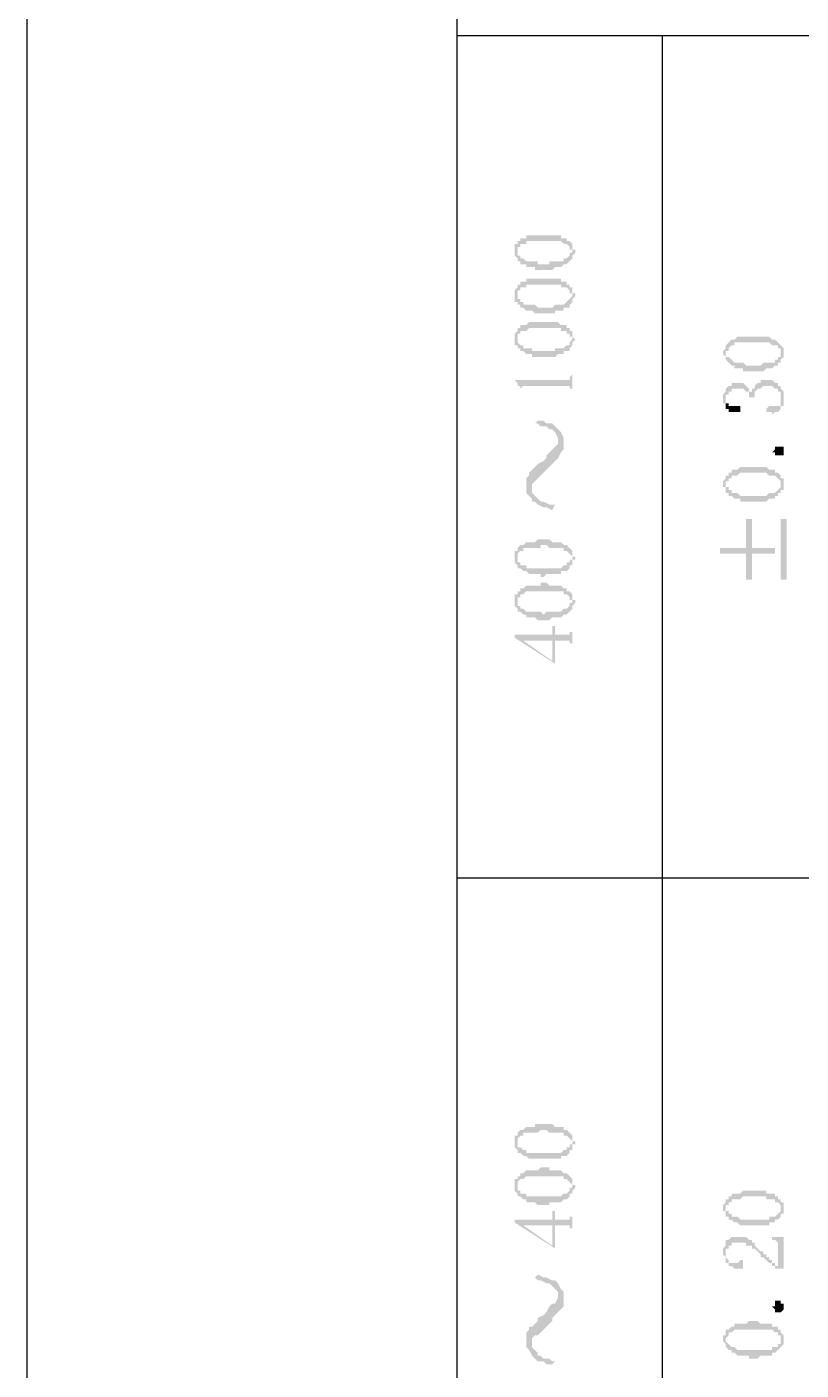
# Model space of a CAD drawing. Header units: millimetres. Extents: x 1167 to 2269, y 1197 to 1555.
# Drawn here: x 1409.28 to 1421.36, y 1356.03 to 1376.97 of the extents above; entities that cross this region are included whole.
import ezdxf

# ---------------------------------------------------------------- set-up
doc = ezdxf.new("R2010")
doc.units = ezdxf.units.MM

msp = doc.modelspace()

# ---------------------------------------------------------------- hatches: boundary and pattern name
at = {"transparency": 33554559}
for points in [[(1416.88561, 1373.45033), (1416.88561, 1373.40519), (1416.88561, 1373.40519), (1416.93074, 1373.36006), (1416.93074, 1373.49546), (1416.93074, 1373.54059), (1416.97587, 1373.54059), (1416.97587, 1373.58572), (1417.06614, 1373.58572), (1417.06614, 1373.63085), (1417.60772, 1373.63085), (1417.65286, 1373.58572), (1417.69799, 1373.58572), (1417.74312, 1373.54059), (1417.74312, 1373.49546), (1417.78825, 1373.49546), (1417.78825, 1373.45033), (1417.78825, 1373.58572), (1417.74312, 1373.63085), (1417.69799, 1373.63085), (1417.69799, 1373.67599), (1417.60772, 1373.67599), (1417.60772, 1373.72112), (1417.06614, 1373.72112), (1417.06614, 1373.67599), (1416.97587, 1373.67599), (1416.97587, 1373.63085), (1416.93074, 1373.63085), (1416.93074, 1373.58572), (1416.88561, 1373.58572), (1416.88561, 1373.54059), (1416.88561, 1373.49546)], [(1416.93074, 1373.36006), (1416.93074, 1373.31493), (1416.97587, 1373.31493), (1416.97587, 1373.2698), (1417.06614, 1373.2698), (1417.06614, 1373.22466), (1417.20154, 1373.22466), (1417.20154, 1373.17953), (1417.47233, 1373.17953), (1417.51746, 1373.22466), (1417.60772, 1373.22466), (1417.65286, 1373.2698), (1417.69799, 1373.2698), (1417.74312, 1373.31493), (1417.74312, 1373.31493), (1417.78825, 1373.36006), (1417.78825, 1373.40519), (1417.78825, 1373.40519), (1417.83339, 1373.45033), (1417.83339, 1373.49546), (1417.78825, 1373.49546), (1417.78825, 1373.54059), (1417.78825, 1373.58572), (1417.78825, 1373.45033), (1417.74312, 1373.45033), (1417.74312, 1373.40519), (1417.74312, 1373.40519), (1417.69799, 1373.36006), (1417.65286, 1373.36006), (1417.65286, 1373.31493), (1417.4272, 1373.31493), (1417.4272, 1373.2698), (1417.24667, 1373.2698), (1417.24667, 1373.31493), (1417.06614, 1373.31493), (1417.02101, 1373.36006), (1416.97587, 1373.36006), (1416.97587, 1373.40519), (1416.93074, 1373.40519), (1416.93074, 1373.45033), (1416.93074, 1373.45033)], [(1416.88561, 1372.77334), (1416.88561, 1372.68308), (1416.93074, 1372.68308), (1416.93074, 1372.77334), (1416.93074, 1372.81848), (1416.93074, 1372.86361), (1416.97587, 1372.86361), (1416.97587, 1372.90874), (1417.06614, 1372.90874), (1417.06614, 1372.95387), (1417.60772, 1372.95387), (1417.60772, 1372.90874), (1417.69799, 1372.90874), (1417.74312, 1372.86361), (1417.74312, 1372.81848), (1417.78825, 1372.81848), (1417.78825, 1372.77334), (1417.78825, 1372.90874), (1417.74312, 1372.90874), (1417.74312, 1372.95387), (1417.69799, 1372.95387), (1417.69799, 1372.999), (1417.60772, 1372.999), (1417.60772, 1373.04414), (1417.06614, 1373.04414), (1417.06614, 1372.999), (1416.97587, 1372.999), (1416.97587, 1372.95387), (1416.93074, 1372.95387), (1416.93074, 1372.90874), (1416.93074, 1372.90874), (1416.88561, 1372.86361), (1416.88561, 1372.81848), (1416.88561, 1372.81848)], [(1416.93074, 1372.68308), (1416.93074, 1372.63795), (1416.97587, 1372.63795), (1416.97587, 1372.59281), (1417.02101, 1372.59281), (1417.06614, 1372.54768), (1417.1564, 1372.54768), (1417.20154, 1372.50255), (1417.51746, 1372.50255), (1417.51746, 1372.54768), (1417.65286, 1372.54768), (1417.65286, 1372.59281), (1417.74312, 1372.59281), (1417.74312, 1372.63795), (1417.74312, 1372.63795), (1417.78825, 1372.68308), (1417.78825, 1372.72821), (1417.78825, 1372.72821), (1417.83339, 1372.77334), (1417.83339, 1372.81848), (1417.78825, 1372.81848), (1417.78825, 1372.86361), (1417.78825, 1372.90874), (1417.78825, 1372.77334), (1417.78825, 1372.77334), (1417.74312, 1372.72821), (1417.74312, 1372.72821), (1417.69799, 1372.68308), (1417.69799, 1372.68308), (1417.65286, 1372.63795), (1417.51746, 1372.63795), (1417.47233, 1372.59281), (1417.24667, 1372.59281), (1417.20154, 1372.63795), (1417.02101, 1372.63795), (1417.02101, 1372.68308), (1416.97587, 1372.68308), (1416.97587, 1372.72821), (1416.93074, 1372.72821), (1416.93074, 1372.77334), (1416.93074, 1372.77334)], [(1416.88561, 1372.09636), (1416.88561, 1372.05123), (1416.88561, 1372.0061), (1416.93074, 1372.0061), (1416.93074, 1371.96096), (1416.93074, 1372.09636), (1416.93074, 1372.14149), (1416.93074, 1372.18662), (1416.97587, 1372.18662), (1416.97587, 1372.23176), (1417.06614, 1372.23176), (1417.11127, 1372.27689), (1417.60772, 1372.27689), (1417.60772, 1372.23176), (1417.69799, 1372.23176), (1417.69799, 1372.18662), (1417.74312, 1372.18662), (1417.74312, 1372.14149), (1417.78825, 1372.14149), (1417.78825, 1372.09636), (1417.78825, 1372.23176), (1417.74312, 1372.23176), (1417.74312, 1372.27689), (1417.69799, 1372.27689), (1417.69799, 1372.32202), (1417.60772, 1372.32202), (1417.56259, 1372.36715), (1417.11127, 1372.36715), (1417.06614, 1372.32202), (1416.97587, 1372.32202), (1416.97587, 1372.27689), (1416.93074, 1372.27689), (1416.93074, 1372.23176), (1416.93074, 1372.23176), (1416.88561, 1372.18662), (1416.88561, 1372.14149), (1416.88561, 1372.14149)], [(1416.93074, 1371.96096), (1416.97587, 1371.96096), (1416.97587, 1371.91583), (1417.02101, 1371.91583), (1417.06614, 1371.8707), (1417.1564, 1371.8707), (1417.1564, 1371.82557), (1417.51746, 1371.82557), (1417.56259, 1371.8707), (1417.65286, 1371.8707), (1417.65286, 1371.91583), (1417.74312, 1371.91583), (1417.74312, 1371.96096), (1417.74312, 1371.96096), (1417.78825, 1372.0061), (1417.78825, 1372.05123), (1417.78825, 1372.05123), (1417.83339, 1372.09636), (1417.83339, 1372.09636), (1417.78825, 1372.14149), (1417.78825, 1372.18662), (1417.78825, 1372.23176), (1417.78825, 1372.09636), (1417.78825, 1372.09636), (1417.74312, 1372.05123), (1417.74312, 1372.0061), (1417.69799, 1372.0061), (1417.65286, 1371.96096), (1417.51746, 1371.96096), (1417.51746, 1371.91583), (1417.1564, 1371.91583), (1417.1564, 1371.96096), (1417.02101, 1371.96096), (1417.02101, 1372.0061), (1416.97587, 1372.0061), (1416.93074, 1372.05123), (1416.93074, 1372.09636), (1416.93074, 1372.09636)], [(1420.13513, 1371.8707), (1420.13513, 1371.8707), (1420.18026, 1371.82557), (1420.18026, 1371.78044), (1420.18026, 1371.8707), (1420.18026, 1371.91583), (1420.22539, 1371.91583), (1420.22539, 1371.96096), (1420.22539, 1371.96096), (1420.27052, 1372.0061), (1420.31566, 1372.0061), (1420.31566, 1372.05123), (1420.85724, 1372.05123), (1420.90237, 1372.0061), (1420.99264, 1372.0061), (1420.99264, 1371.96096), (1421.03777, 1371.96096), (1421.03777, 1371.91583), (1421.03777, 1371.8707), (1421.03777, 1372.0061), (1421.03777, 1372.0061), (1420.99264, 1372.05123), (1420.99264, 1372.05123), (1420.94751, 1372.09636), (1420.90237, 1372.09636), (1420.85724, 1372.14149), (1420.36079, 1372.14149), (1420.31566, 1372.09636), (1420.27052, 1372.09636), (1420.22539, 1372.05123), (1420.22539, 1372.05123), (1420.18026, 1372.0061), (1420.18026, 1371.96096), (1420.18026, 1371.96096), (1420.13513, 1371.91583), (1420.13513, 1371.91583)], [(1420.18026, 1371.78044), (1420.22539, 1371.7353), (1420.22539, 1371.7353), (1420.27052, 1371.69017), (1420.31566, 1371.69017), (1420.31566, 1371.64504), (1420.45105, 1371.64504), (1420.45105, 1371.59991), (1420.76698, 1371.59991), (1420.81211, 1371.64504), (1420.90237, 1371.64504), (1420.94751, 1371.69017), (1420.99264, 1371.69017), (1420.99264, 1371.7353), (1421.03777, 1371.7353), (1421.03777, 1371.78044), (1421.03777, 1371.78044), (1421.0829, 1371.82557), (1421.0829, 1371.8707), (1421.0829, 1371.91583), (1421.0829, 1371.96096), (1421.0829, 1371.96096), (1421.03777, 1372.0061), (1421.03777, 1371.8707), (1421.03777, 1371.82557), (1420.99264, 1371.82557), (1420.99264, 1371.78044), (1420.94751, 1371.78044), (1420.94751, 1371.7353), (1420.76698, 1371.7353), (1420.72184, 1371.69017), (1420.49618, 1371.69017), (1420.45105, 1371.7353), (1420.31566, 1371.7353), (1420.27052, 1371.78044), (1420.27052, 1371.78044), (1420.22539, 1371.82557), (1420.18026, 1371.82557), (1420.18026, 1371.8707), (1420.18026, 1371.8707)], [(1416.88561, 1371.46451), (1416.88561, 1371.46451), (1416.93074, 1371.41938), (1416.93074, 1371.37425), (1416.97587, 1371.37425), (1416.97587, 1371.32911), (1416.97587, 1371.23885), (1416.97587, 1371.32911), (1417.02101, 1371.37425), (1417.74312, 1371.37425), (1417.74312, 1371.32911), (1417.78825, 1371.32911), (1417.78825, 1371.23885), (1417.78825, 1371.64504), (1417.78825, 1371.55477), (1417.78825, 1371.55477), (1417.74312, 1371.50964), (1417.74312, 1371.46451), (1417.69799, 1371.46451)], [(1420.13513, 1371.19372), (1420.13513, 1371.10345), (1420.18026, 1371.10345), (1420.18026, 1371.05832), (1420.18026, 1371.19372), (1420.18026, 1371.23885), (1420.22539, 1371.23885), (1420.22539, 1371.28398), (1420.27052, 1371.28398), (1420.27052, 1371.32911), (1420.45105, 1371.32911), (1420.49618, 1371.28398), (1420.54132, 1371.28398), (1420.54132, 1371.23885), (1420.54132, 1371.19372), (1420.58645, 1371.19372), (1420.58645, 1371.10345), (1420.58645, 1371.19372), (1420.63158, 1371.19372), (1420.63158, 1371.23885), (1420.63158, 1371.28398), (1420.63158, 1371.28398), (1420.67671, 1371.32911), (1420.72184, 1371.32911), (1420.76698, 1371.37425), (1420.90237, 1371.37425), (1420.94751, 1371.32911), (1420.99264, 1371.32911), (1420.99264, 1371.28398), (1421.03777, 1371.28398), (1421.03777, 1371.23885), (1421.03777, 1371.14858), (1421.03777, 1371.32911), (1421.03777, 1371.37425), (1420.99264, 1371.37425), (1420.99264, 1371.41938), (1420.94751, 1371.41938), (1420.90237, 1371.46451), (1420.72184, 1371.46451), (1420.72184, 1371.41938), (1420.67671, 1371.41938), (1420.63158, 1371.37425), (1420.63158, 1371.32911), (1420.58645, 1371.32911), (1420.58645, 1371.23885), (1420.58645, 1371.28398), (1420.54132, 1371.28398), (1420.54132, 1371.32911), (1420.54132, 1371.32911), (1420.49618, 1371.37425), (1420.49618, 1371.37425), (1420.45105, 1371.41938), (1420.27052, 1371.41938), (1420.27052, 1371.37425), (1420.22539, 1371.37425), (1420.18026, 1371.32911), (1420.18026, 1371.28398), (1420.18026, 1371.28398), (1420.13513, 1371.23885), (1420.13513, 1371.23885)], [(1420.81211, 1371.01319), (1420.81211, 1370.96806), (1420.90237, 1370.96806), (1420.90237, 1370.92292), (1420.90237, 1370.92292), (1420.94751, 1370.96806), (1420.99264, 1370.96806), (1421.03777, 1371.01319), (1421.03777, 1371.05832), (1421.0829, 1371.05832), (1421.0829, 1371.10345), (1421.0829, 1371.19372), (1421.0829, 1371.23885), (1421.0829, 1371.28398), (1421.0829, 1371.28398), (1421.03777, 1371.32911), (1421.03777, 1371.14858), (1421.03777, 1371.05832), (1420.85724, 1371.05832)], [(1420.18026, 1371.05832), (1420.18026, 1371.01319), (1420.22539, 1371.01319), (1420.22539, 1370.96806), (1420.40592, 1370.96806), (1420.40592, 1371.01319), (1420.40592, 1371.05832), (1420.22539, 1371.05832), (1420.22539, 1371.10345), (1420.18026, 1371.10345), (1420.18026, 1371.14858), (1420.18026, 1371.14858)], [(1417.20154, 1370.78753), (1417.24667, 1370.78753), (1417.2918, 1370.7424), (1417.38206, 1370.7424), (1417.4272, 1370.69726), (1417.47233, 1370.69726), (1417.51746, 1370.65213), (1417.56259, 1370.56187), (1417.56259, 1370.24594), (1417.56259, 1370.24594), (1417.60772, 1370.33621), (1417.65286, 1370.38134), (1417.65286, 1370.56187), (1417.60772, 1370.65213), (1417.56259, 1370.69726), (1417.56259, 1370.69726), (1417.51746, 1370.7424), (1417.47233, 1370.78753), (1417.38206, 1370.78753), (1417.33693, 1370.83266), (1417.24667, 1370.83266)], [(1417.06614, 1369.79462), (1417.06614, 1369.70436), (1417.11127, 1369.65922), (1417.1564, 1369.61409), (1417.1564, 1369.79462), (1417.1564, 1369.83975), (1417.20154, 1369.88488), (1417.24667, 1369.93002), (1417.2918, 1369.97515), (1417.33693, 1370.02028), (1417.38206, 1370.06541), (1417.4272, 1370.11054), (1417.47233, 1370.15568), (1417.47233, 1370.15568), (1417.51746, 1370.20081), (1417.56259, 1370.24594), (1417.56259, 1370.51673), (1417.56259, 1370.4716), (1417.51746, 1370.42647), (1417.47233, 1370.38134), (1417.4272, 1370.33621), (1417.38206, 1370.29107), (1417.38206, 1370.24594), (1417.33693, 1370.20081), (1417.24667, 1370.15568), (1417.24667, 1370.15568), (1417.20154, 1370.11054), (1417.1564, 1370.06541), (1417.11127, 1370.02028), (1417.11127, 1369.97515), (1417.06614, 1369.93002), (1417.06614, 1369.88488)], [(1421.0829, 1370.33621), (1421.0829, 1370.29107), (1420.94751, 1370.29107), (1420.94751, 1370.33621), (1420.90237, 1370.33621), (1420.94751, 1370.38134), (1420.94751, 1370.42647), (1421.0829, 1370.42647), (1421.0829, 1370.38134), (1421.0829, 1370.33621)], [(1420.13513, 1369.83975), (1420.13513, 1369.79462), (1420.18026, 1369.79462), (1420.18026, 1369.74949), (1420.18026, 1369.70436), (1420.18026, 1369.83975), (1420.18026, 1369.88488), (1420.22539, 1369.88488), (1420.22539, 1369.93002), (1420.27052, 1369.93002), (1420.27052, 1369.97515), (1420.36079, 1369.97515), (1420.40592, 1370.02028), (1420.81211, 1370.02028), (1420.85724, 1369.97515), (1420.94751, 1369.97515), (1420.99264, 1369.93002), (1420.99264, 1369.93002), (1421.03777, 1369.88488), (1421.03777, 1369.83975), (1421.03777, 1369.97515), (1421.03777, 1369.97515), (1420.99264, 1370.02028), (1420.94751, 1370.02028), (1420.94751, 1370.06541), (1420.85724, 1370.06541), (1420.81211, 1370.11054), (1420.40592, 1370.11054), (1420.36079, 1370.06541), (1420.27052, 1370.06541), (1420.27052, 1370.02028), (1420.22539, 1370.02028), (1420.22539, 1369.97515), (1420.18026, 1369.97515), (1420.18026, 1369.93002), (1420.18026, 1369.93002), (1420.13513, 1369.88488), (1420.13513, 1369.88488)], [(1417.1564, 1369.61409), (1417.1564, 1369.56896), (1417.20154, 1369.56896), (1417.24667, 1369.52383), (1417.33693, 1369.47869), (1417.38206, 1369.47869), (1417.47233, 1369.43356), (1417.51746, 1369.52383), (1417.4272, 1369.52383), (1417.33693, 1369.56896), (1417.2918, 1369.56896), (1417.24667, 1369.61409), (1417.24667, 1369.61409), (1417.20154, 1369.65922), (1417.1564, 1369.70436), (1417.1564, 1369.79462)], [(1420.18026, 1369.70436), (1420.22539, 1369.70436), (1420.22539, 1369.65922), (1420.27052, 1369.65922), (1420.31566, 1369.61409), (1420.40592, 1369.61409), (1420.40592, 1369.56896), (1420.81211, 1369.56896), (1420.85724, 1369.61409), (1420.94751, 1369.61409), (1420.94751, 1369.65922), (1420.99264, 1369.65922), (1420.99264, 1369.70436), (1421.03777, 1369.70436), (1421.03777, 1369.74949), (1421.0829, 1369.74949), (1421.0829, 1369.79462), (1421.0829, 1369.83975), (1421.0829, 1369.88488), (1421.0829, 1369.93002), (1421.03777, 1369.93002), (1421.03777, 1369.97515), (1421.03777, 1369.83975), (1421.03777, 1369.79462), (1421.03777, 1369.79462), (1420.99264, 1369.74949), (1420.99264, 1369.74949), (1420.94751, 1369.70436), (1420.85724, 1369.70436), (1420.81211, 1369.65922), (1420.40592, 1369.65922), (1420.36079, 1369.70436), (1420.27052, 1369.70436), (1420.27052, 1369.74949), (1420.22539, 1369.74949), (1420.22539, 1369.79462), (1420.18026, 1369.79462), (1420.18026, 1369.83975), (1420.18026, 1369.83975)], [(1420.08999, 1368.84684), (1420.08999, 1368.75658), (1420.49618, 1368.75658), (1420.49618, 1368.35039), (1420.58645, 1368.35039), (1420.58645, 1368.75658), (1420.94751, 1368.75658), (1420.94751, 1368.84684), (1420.58645, 1368.84684), (1420.58645, 1369.29817), (1420.49618, 1369.29817), (1420.49618, 1368.84684)], [(1421.12803, 1368.35039), (1421.12803, 1369.29817), (1421.03777, 1369.29817), (1421.03777, 1368.35039)], [(1416.88561, 1368.71145), (1416.88561, 1368.66632), (1416.88561, 1368.62118), (1416.88561, 1368.62118), (1416.93074, 1368.57605), (1416.93074, 1368.71145), (1416.93074, 1368.75658), (1416.93074, 1368.75658), (1416.97587, 1368.80171), (1417.02101, 1368.80171), (1417.02101, 1368.84684), (1417.2918, 1368.84684), (1417.2918, 1368.89198), (1417.38206, 1368.89198), (1417.4272, 1368.84684), (1417.65286, 1368.84684), (1417.65286, 1368.80171), (1417.69799, 1368.80171), (1417.74312, 1368.75658), (1417.74312, 1368.75658), (1417.78825, 1368.71145), (1417.78825, 1368.80171), (1417.74312, 1368.84684), (1417.74312, 1368.84684), (1417.69799, 1368.89198), (1417.65286, 1368.89198), (1417.60772, 1368.93711), (1417.47233, 1368.93711), (1417.4272, 1368.98224), (1417.24667, 1368.98224), (1417.20154, 1368.93711), (1417.06614, 1368.93711), (1417.02101, 1368.89198), (1416.97587, 1368.89198), (1416.93074, 1368.84684), (1416.93074, 1368.80171), (1416.88561, 1368.80171), (1416.88561, 1368.75658)], [(1416.93074, 1368.57605), (1416.93074, 1368.53092), (1416.97587, 1368.53092), (1417.02101, 1368.48579), (1417.06614, 1368.48579), (1417.11127, 1368.44065), (1417.2918, 1368.44065), (1417.2918, 1368.39552), (1417.33693, 1368.39552), (1417.38206, 1368.44065), (1417.60772, 1368.44065), (1417.60772, 1368.48579), (1417.69799, 1368.48579), (1417.74312, 1368.53092), (1417.74312, 1368.57605), (1417.78825, 1368.57605), (1417.78825, 1368.62118), (1417.78825, 1368.66632), (1417.83339, 1368.66632), (1417.83339, 1368.71145), (1417.78825, 1368.71145), (1417.78825, 1368.75658), (1417.78825, 1368.80171), (1417.78825, 1368.66632), (1417.74312, 1368.66632), (1417.74312, 1368.62118), (1417.69799, 1368.62118), (1417.69799, 1368.57605), (1417.65286, 1368.57605), (1417.60772, 1368.53092), (1417.06614, 1368.53092), (1417.06614, 1368.57605), (1416.97587, 1368.57605), (1416.97587, 1368.62118), (1416.93074, 1368.62118), (1416.93074, 1368.66632), (1416.93074, 1368.71145)], [(1416.88561, 1368.03446), (1416.88561, 1367.98933), (1416.88561, 1367.9442), (1416.88561, 1367.9442), (1416.93074, 1367.89907), (1416.93074, 1368.03446), (1416.93074, 1368.0796), (1416.97587, 1368.0796), (1416.97587, 1368.12473), (1417.02101, 1368.12473), (1417.06614, 1368.16986), (1417.65286, 1368.16986), (1417.65286, 1368.12473), (1417.69799, 1368.12473), (1417.74312, 1368.0796), (1417.74312, 1368.03446), (1417.78825, 1368.03446), (1417.78825, 1368.12473), (1417.74312, 1368.16986), (1417.69799, 1368.16986), (1417.69799, 1368.21499), (1417.65286, 1368.21499), (1417.60772, 1368.26013), (1417.4272, 1368.26013), (1417.38206, 1368.30526), (1417.2918, 1368.30526), (1417.2918, 1368.26013), (1417.06614, 1368.26013), (1417.02101, 1368.21499), (1416.97587, 1368.21499), (1416.97587, 1368.16986), (1416.93074, 1368.16986), (1416.93074, 1368.12473), (1416.88561, 1368.12473), (1416.88561, 1368.0796)], [(1416.93074, 1367.89907), (1416.93074, 1367.85394), (1416.97587, 1367.85394), (1417.02101, 1367.8088), (1417.06614, 1367.8088), (1417.06614, 1367.76367), (1417.20154, 1367.76367), (1417.24667, 1367.71854), (1417.4272, 1367.71854), (1417.47233, 1367.76367), (1417.60772, 1367.76367), (1417.65286, 1367.8088), (1417.69799, 1367.8088), (1417.74312, 1367.85394), (1417.74312, 1367.85394), (1417.78825, 1367.89907), (1417.78825, 1367.9442), (1417.78825, 1367.9442), (1417.83339, 1367.98933), (1417.83339, 1368.03446), (1417.78825, 1368.03446), (1417.78825, 1368.0796), (1417.78825, 1368.12473), (1417.78825, 1367.98933), (1417.74312, 1367.98933), (1417.74312, 1367.9442), (1417.74312, 1367.9442), (1417.69799, 1367.89907), (1417.65286, 1367.89907), (1417.60772, 1367.85394), (1417.38206, 1367.85394), (1417.33693, 1367.8088), (1417.33693, 1367.8088), (1417.2918, 1367.85394), (1417.06614, 1367.85394), (1417.02101, 1367.89907), (1416.97587, 1367.89907), (1416.97587, 1367.9442), (1416.93074, 1367.9442), (1416.93074, 1367.98933), (1416.93074, 1368.03446)], [(1416.88561, 1367.49288), (1416.88561, 1367.44775), (1417.51746, 1367.04156), (1417.51746, 1367.40261), (1417.74312, 1367.40261), (1417.74312, 1367.35748), (1417.78825, 1367.35748), (1417.78825, 1367.26722), (1417.78825, 1367.62828), (1417.78825, 1367.53801), (1417.74312, 1367.53801), (1417.74312, 1367.49288), (1417.51746, 1367.49288), (1417.51746, 1367.62828), (1417.47233, 1367.62828), (1417.47233, 1367.08669), (1417.02101, 1367.40261), (1417.02101, 1367.40261)], [(1416.88561, 1367.49288), (1417.02101, 1367.40261), (1417.47233, 1367.40261), (1417.47233, 1367.08669), (1417.47233, 1367.49288)], [(1416.88561, 1359.59475), (1416.88561, 1359.54962), (1416.88561, 1359.50448), (1416.88561, 1359.50448), (1416.93074, 1359.45935), (1416.93074, 1359.59475), (1416.93074, 1359.63988), (1416.93074, 1359.63988), (1416.97587, 1359.68501), (1417.02101, 1359.68501), (1417.02101, 1359.73015), (1417.24667, 1359.73015), (1417.2918, 1359.77528), (1417.38206, 1359.77528), (1417.4272, 1359.73015), (1417.65286, 1359.73015), (1417.65286, 1359.68501), (1417.69799, 1359.68501), (1417.74312, 1359.63988), (1417.74312, 1359.63988), (1417.78825, 1359.59475), (1417.78825, 1359.68501), (1417.74312, 1359.73015), (1417.74312, 1359.73015), (1417.69799, 1359.77528), (1417.65286, 1359.77528), (1417.65286, 1359.82041), (1417.51746, 1359.82041), (1417.47233, 1359.86554), (1417.20154, 1359.86554), (1417.20154, 1359.82041), (1417.06614, 1359.82041), (1417.02101, 1359.77528), (1416.97587, 1359.77528), (1416.93074, 1359.73015), (1416.93074, 1359.68501), (1416.88561, 1359.68501), (1416.88561, 1359.63988)], [(1416.93074, 1359.45935), (1416.93074, 1359.41422), (1416.97587, 1359.41422), (1417.02101, 1359.36909), (1417.06614, 1359.36909), (1417.11127, 1359.32396), (1417.60772, 1359.32396), (1417.60772, 1359.36909), (1417.69799, 1359.36909), (1417.74312, 1359.41422), (1417.74312, 1359.45935), (1417.78825, 1359.45935), (1417.78825, 1359.50448), (1417.78825, 1359.54962), (1417.83339, 1359.54962), (1417.83339, 1359.59475), (1417.78825, 1359.59475), (1417.78825, 1359.63988), (1417.78825, 1359.68501), (1417.78825, 1359.54962), (1417.74312, 1359.54962), (1417.74312, 1359.50448), (1417.69799, 1359.50448), (1417.69799, 1359.45935), (1417.65286, 1359.45935), (1417.60772, 1359.41422), (1417.06614, 1359.41422), (1417.06614, 1359.45935), (1417.02101, 1359.45935), (1416.97587, 1359.50448), (1416.93074, 1359.50448), (1416.93074, 1359.54962), (1416.93074, 1359.59475)], [(1416.88561, 1358.91777), (1416.88561, 1358.87263), (1416.88561, 1358.8275), (1416.88561, 1358.8275), (1416.93074, 1358.78237), (1416.93074, 1358.91777), (1416.93074, 1358.9629), (1416.93074, 1358.9629), (1416.97587, 1359.00803), (1417.02101, 1359.00803), (1417.06614, 1359.05316), (1417.65286, 1359.05316), (1417.65286, 1359.00803), (1417.69799, 1359.00803), (1417.74312, 1358.9629), (1417.74312, 1358.9629), (1417.78825, 1358.91777), (1417.78825, 1359.00803), (1417.74312, 1359.05316), (1417.74312, 1359.05316), (1417.69799, 1359.09829), (1417.65286, 1359.09829), (1417.60772, 1359.14343), (1417.4272, 1359.14343), (1417.4272, 1359.18856), (1417.2918, 1359.18856), (1417.24667, 1359.14343), (1417.06614, 1359.14343), (1417.02101, 1359.09829), (1416.97587, 1359.09829), (1416.97587, 1359.05316), (1416.93074, 1359.05316), (1416.93074, 1359.00803), (1416.88561, 1359.00803), (1416.88561, 1358.9629)], [(1416.93074, 1358.78237), (1416.93074, 1358.73724), (1416.97587, 1358.73724), (1417.02101, 1358.69211), (1417.06614, 1358.69211), (1417.06614, 1358.64697), (1417.20154, 1358.64697), (1417.24667, 1358.60184), (1417.4272, 1358.60184), (1417.4272, 1358.64697), (1417.60772, 1358.64697), (1417.65286, 1358.69211), (1417.69799, 1358.69211), (1417.74312, 1358.73724), (1417.74312, 1358.78237), (1417.78825, 1358.78237), (1417.78825, 1358.8275), (1417.78825, 1358.8275), (1417.83339, 1358.87263), (1417.83339, 1358.91777), (1417.78825, 1358.91777), (1417.78825, 1358.9629), (1417.78825, 1359.00803), (1417.78825, 1358.87263), (1417.74312, 1358.87263), (1417.74312, 1358.8275), (1417.74312, 1358.8275), (1417.69799, 1358.78237), (1417.65286, 1358.78237), (1417.60772, 1358.73724), (1417.06614, 1358.73724), (1417.06614, 1358.78237), (1416.97587, 1358.78237), (1416.97587, 1358.8275), (1416.93074, 1358.8275), (1416.93074, 1358.87263), (1416.93074, 1358.91777)], [(1420.13513, 1358.55671), (1420.13513, 1358.51158), (1420.18026, 1358.51158), (1420.18026, 1358.46644), (1420.18026, 1358.42131), (1420.18026, 1358.55671), (1420.18026, 1358.60184), (1420.22539, 1358.60184), (1420.22539, 1358.64697), (1420.27052, 1358.64697), (1420.27052, 1358.69211), (1420.40592, 1358.69211), (1420.45105, 1358.73724), (1420.81211, 1358.73724), (1420.81211, 1358.69211), (1420.94751, 1358.69211), (1420.94751, 1358.64697), (1420.99264, 1358.64697), (1421.03777, 1358.60184), (1421.03777, 1358.55671), (1421.03777, 1358.69211), (1420.99264, 1358.69211), (1420.99264, 1358.73724), (1420.94751, 1358.73724), (1420.94751, 1358.78237), (1420.81211, 1358.78237), (1420.81211, 1358.8275), (1420.45105, 1358.8275), (1420.40592, 1358.78237), (1420.27052, 1358.78237), (1420.27052, 1358.73724), (1420.22539, 1358.73724), (1420.22539, 1358.69211), (1420.18026, 1358.69211), (1420.18026, 1358.64697), (1420.18026, 1358.64697), (1420.13513, 1358.60184)], [(1420.18026, 1358.42131), (1420.22539, 1358.42131), (1420.22539, 1358.37618), (1420.27052, 1358.37618), (1420.31566, 1358.33105), (1420.36079, 1358.33105), (1420.40592, 1358.28592), (1420.85724, 1358.28592), (1420.85724, 1358.33105), (1420.94751, 1358.33105), (1420.94751, 1358.37618), (1420.99264, 1358.37618), (1421.03777, 1358.42131), (1421.03777, 1358.46644), (1421.0829, 1358.46644), (1421.0829, 1358.51158), (1421.0829, 1358.55671), (1421.0829, 1358.60184), (1421.0829, 1358.64697), (1421.03777, 1358.64697), (1421.03777, 1358.69211), (1421.03777, 1358.51158), (1421.03777, 1358.51158), (1420.99264, 1358.46644), (1420.99264, 1358.46644), (1420.94751, 1358.42131), (1420.85724, 1358.42131), (1420.85724, 1358.37618), (1420.40592, 1358.37618), (1420.36079, 1358.42131), (1420.27052, 1358.42131), (1420.27052, 1358.46644), (1420.22539, 1358.46644), (1420.22539, 1358.51158), (1420.18026, 1358.51158), (1420.18026, 1358.55671)], [(1416.88561, 1358.37618), (1416.88561, 1358.33105), (1417.51746, 1357.92486), (1417.51746, 1358.28592), (1417.74312, 1358.28592), (1417.74312, 1358.24078), (1417.78825, 1358.24078), (1417.78825, 1358.15052), (1417.78825, 1358.51158), (1417.78825, 1358.42131), (1417.74312, 1358.42131), (1417.74312, 1358.37618), (1417.51746, 1358.37618), (1417.51746, 1358.51158), (1417.47233, 1358.51158), (1417.47233, 1357.96999), (1417.02101, 1358.28592), (1417.02101, 1358.28592)], [(1416.88561, 1358.37618), (1417.02101, 1358.28592), (1417.47233, 1358.28592), (1417.47233, 1357.96999), (1417.47233, 1358.37618)], [(1420.13513, 1357.87973), (1420.13513, 1357.83459), (1420.13513, 1357.83459), (1420.18026, 1357.78946), (1420.18026, 1357.74433), (1420.18026, 1357.87973), (1420.18026, 1357.92486), (1420.22539, 1357.92486), (1420.22539, 1357.96999), (1420.27052, 1357.96999), (1420.27052, 1358.01512), (1420.49618, 1358.01512), (1420.49618, 1357.96999), (1420.58645, 1357.96999), (1420.58645, 1357.92486), (1420.63158, 1357.92486), (1420.67671, 1357.87973), (1420.67671, 1357.87973), (1420.72184, 1357.83459), (1420.72184, 1357.78946), (1420.76698, 1357.78946), (1420.81211, 1357.74433), (1420.81211, 1357.74433), (1420.85724, 1357.6992), (1420.90237, 1357.6992), (1420.90237, 1357.65407), (1420.94751, 1357.65407), (1420.94751, 1357.60893), (1420.99264, 1357.60893), (1420.99264, 1357.65407), (1420.94751, 1357.65407), (1420.94751, 1357.6992), (1420.90237, 1357.6992), (1420.90237, 1357.74433), (1420.85724, 1357.74433), (1420.85724, 1357.78946), (1420.81211, 1357.78946), (1420.81211, 1357.83459), (1420.76698, 1357.83459), (1420.76698, 1357.87973), (1420.72184, 1357.87973), (1420.67671, 1357.92486), (1420.67671, 1357.92486), (1420.63158, 1357.96999), (1420.63158, 1358.01512), (1420.58645, 1358.01512), (1420.58645, 1358.06025), (1420.54132, 1358.06025), (1420.49618, 1358.10539), (1420.27052, 1358.10539), (1420.22539, 1358.06025), (1420.18026, 1358.06025), (1420.18026, 1358.01512), (1420.18026, 1357.96999), (1420.18026, 1357.96999), (1420.13513, 1357.92486)], [(1420.85724, 1358.10539), (1420.90237, 1358.10539), (1420.90237, 1358.06025), (1420.94751, 1358.06025), (1420.99264, 1358.01512), (1420.99264, 1357.60893), (1421.0829, 1357.60893), (1421.0829, 1358.10539)], [(1420.18026, 1357.74433), (1420.18026, 1357.6992), (1420.22539, 1357.6992), (1420.22539, 1357.65407), (1420.27052, 1357.65407), (1420.31566, 1357.60893), (1420.45105, 1357.60893), (1420.45105, 1357.6992), (1420.45105, 1357.74433), (1420.40592, 1357.74433), (1420.36079, 1357.6992), (1420.22539, 1357.6992), (1420.22539, 1357.74433), (1420.22539, 1357.74433), (1420.18026, 1357.78946), (1420.18026, 1357.83459), (1420.18026, 1357.83459)], [(1417.20154, 1357.47354), (1417.24667, 1357.4284), (1417.2918, 1357.4284), (1417.38206, 1357.38327), (1417.4272, 1357.38327), (1417.47233, 1357.33814), (1417.47233, 1357.33814), (1417.51746, 1357.29301), (1417.56259, 1357.24788), (1417.56259, 1356.93195), (1417.56259, 1356.93195), (1417.60772, 1356.97708), (1417.65286, 1357.02221), (1417.65286, 1357.24788), (1417.60772, 1357.29301), (1417.56259, 1357.38327), (1417.56259, 1357.38327), (1417.51746, 1357.4284), (1417.47233, 1357.4284), (1417.38206, 1357.47354), (1417.33693, 1357.47354), (1417.24667, 1357.51867)], [(1417.06614, 1356.48063), (1417.06614, 1356.39036), (1417.11127, 1356.34523), (1417.1564, 1356.25497), (1417.1564, 1356.4355), (1417.1564, 1356.52576), (1417.20154, 1356.57089), (1417.24667, 1356.57089), (1417.2918, 1356.61603), (1417.33693, 1356.66116), (1417.38206, 1356.70629), (1417.4272, 1356.75142), (1417.47233, 1356.79655), (1417.47233, 1356.84169), (1417.51746, 1356.88682), (1417.56259, 1356.93195), (1417.56259, 1357.20274), (1417.56259, 1357.15761), (1417.51746, 1357.06735), (1417.47233, 1357.06735), (1417.4272, 1357.02221), (1417.38206, 1356.93195), (1417.38206, 1356.93195), (1417.33693, 1356.88682), (1417.24667, 1356.84169), (1417.24667, 1356.79655), (1417.20154, 1356.75142), (1417.1564, 1356.70629), (1417.11127, 1356.70629), (1417.11127, 1356.66116), (1417.06614, 1356.61603), (1417.06614, 1356.52576)], [(1421.0829, 1357.02221), (1421.0829, 1356.97708), (1421.0829, 1356.97708), (1421.03777, 1356.93195), (1420.94751, 1356.93195), (1420.94751, 1356.97708), (1420.94751, 1356.97708), (1420.90237, 1357.02221), (1420.94751, 1357.02221), (1420.94751, 1357.06735), (1420.94751, 1357.11248), (1421.03777, 1357.11248), (1421.03777, 1357.06735), (1421.0829, 1357.06735), (1421.0829, 1357.02221)], [(1420.13513, 1356.52576), (1420.13513, 1356.48063), (1420.13513, 1356.48063), (1420.18026, 1356.4355), (1420.18026, 1356.39036), (1420.18026, 1356.52576), (1420.18026, 1356.52576), (1420.22539, 1356.57089), (1420.22539, 1356.61603), (1420.27052, 1356.61603), (1420.31566, 1356.66116), (1420.90237, 1356.66116), (1420.94751, 1356.61603), (1420.99264, 1356.61603), (1420.99264, 1356.57089), (1421.03777, 1356.57089), (1421.03777, 1356.52576), (1421.03777, 1356.66116), (1420.99264, 1356.66116), (1420.99264, 1356.70629), (1420.90237, 1356.70629), (1420.90237, 1356.75142), (1420.72184, 1356.75142), (1420.67671, 1356.79655), (1420.54132, 1356.79655), (1420.49618, 1356.75142), (1420.31566, 1356.75142), (1420.31566, 1356.70629), (1420.27052, 1356.70629), (1420.22539, 1356.66116), (1420.18026, 1356.66116), (1420.18026, 1356.61603), (1420.18026, 1356.57089), (1420.13513, 1356.57089)], [(1420.18026, 1356.39036), (1420.22539, 1356.34523), (1420.27052, 1356.34523), (1420.27052, 1356.3001), (1420.31566, 1356.3001), (1420.36079, 1356.25497), (1420.54132, 1356.25497), (1420.54132, 1356.20984), (1420.67671, 1356.20984), (1420.72184, 1356.25497), (1420.90237, 1356.25497), (1420.90237, 1356.3001), (1420.94751, 1356.3001), (1420.99264, 1356.34523), (1420.99264, 1356.34523), (1421.03777, 1356.39036), (1421.03777, 1356.39036), (1421.0829, 1356.4355), (1421.0829, 1356.52576), (1421.0829, 1356.57089), (1421.0829, 1356.57089), (1421.03777, 1356.61603), (1421.03777, 1356.48063), (1421.03777, 1356.4355), (1420.99264, 1356.4355), (1420.99264, 1356.39036), (1420.90237, 1356.39036), (1420.90237, 1356.34523), (1420.36079, 1356.34523), (1420.31566, 1356.39036), (1420.27052, 1356.39036), (1420.22539, 1356.4355), (1420.22539, 1356.4355), (1420.18026, 1356.48063), (1420.18026, 1356.52576)], [(1417.1564, 1356.25497), (1417.1564, 1356.25497), (1417.20154, 1356.20984), (1417.24667, 1356.1647), (1417.33693, 1356.1647), (1417.38206, 1356.11957), (1417.47233, 1356.11957), (1417.51746, 1356.1647), (1417.47233, 1356.1647), (1417.4272, 1356.20984), (1417.33693, 1356.20984), (1417.2918, 1356.25497), (1417.24667, 1356.25497), (1417.24667, 1356.3001), (1417.20154, 1356.34523), (1417.1564, 1356.39036), (1417.1564, 1356.4355)]]:
    msp.add_hatch(color=256, dxfattribs=at).paths.add_polyline_path(points)

# ---------------------------------------------------------------- linework, layer by layer
msp.add_line((1415.98289, 1549.22789), (1415.98289, 1262.48694))
msp.add_lwpolyline([(1829.27643, 1258.22789), (1829.27643, 1555.22789), (1409.27643, 1555.22789), (1409.27643, 1258.22789)], close=True)
for points in [[(1415.98297, 1376.83524), (1428.8005, 1376.83524)], [(1419.18735, 1376.83524), (1419.18735, 1283.81783)], [(1415.98297, 1363.70178), (1428.8005, 1363.70178)]]:
    msp.add_lwpolyline(points)

doc.saveas('drawing.dxf')
